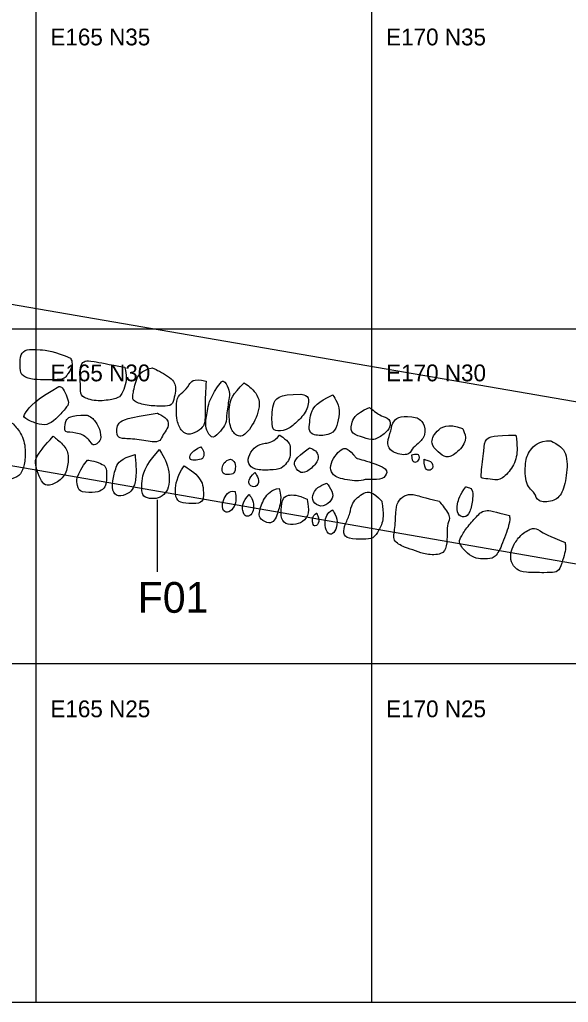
# Model space of a CAD drawing. Extents: x 132.5 to 190, y 19.6 to 50.
# Drawn here: x 164.76 to 172.93, y 19.98 to 34.61 of the extents above; entities that cross this region are included whole.
import ezdxf

# ---------------------------------------------------------------- set-up
doc = ezdxf.new("R2010")
doc.units = 0
for name, color, linetype in [('Building Outline', 7, 'Continuous'), ('Feature Numbers', 7, 'Continuous'), ('Quadrat IDs', 7, 'Continuous'), ('Quadrat Outlines', 7, 'Continuous'), ('Stone Foundation', 7, 'Continuous')]:
    doc.layers.add(name, color=color, linetype=linetype)

msp = doc.modelspace()

# ---------------------------------------------------------------- linework, layer by layer
at = {"layer": 'Building Outline'}
for points in [[(183.607, 24.665), (155.634, 29.529), (159.5, 47.456), (186.262, 42.209)], [(180.686, 27.596), (158.331, 31.451), (160.944, 44.886), (183.607, 40.128)]]:
    msp.add_lwpolyline(points, close=True, dxfattribs=at)
at = {"layer": 'Feature Numbers'}
msp.add_line((166.813, 26.389), (166.813, 27.458), dxfattribs=at)
at = {"layer": 'Quadrat Outlines'}
for p, q in [((164.999, 49.98), (164.999, 19.98)), ((169.999, 49.98), (169.999, 19.98)), ((189.999, 29.999), (154.999, 29.999)), ((189.999, 25.019), (154.999, 25.019)), ((189.999, 19.98), (154.999, 19.98))]:
    msp.add_line(p, q, dxfattribs=at)
at = {"layer": 'Stone Foundation'}
for points in [[(165.517, 29.568), (165.281, 29.67), (165.03, 29.701), (164.853, 29.701), (164.765, 29.634), (164.765, 29.452), (164.765, 29.314), (164.917, 29.247), (165.124, 29.247), (165.263, 29.247), (165.373, 29.247), (165.44, 29.278), (165.471, 29.329), (165.509, 29.375), (165.55, 29.488), (165.517, 29.568), (165.517, 29.568), (165.517, 29.568)], [(166.322, 29.432), (166.076, 29.478), (165.814, 29.529), (165.735, 29.529), (165.661, 29.483), (165.661, 29.298), (165.661, 29.052), (165.691, 28.98), (165.92, 28.916), (166.181, 28.96), (166.266, 28.996), (166.325, 29.139), (166.356, 29.275), (166.322, 29.432), (166.322, 29.432), (166.322, 29.432)], [(166.735, 29.424), (166.553, 29.383), (166.479, 29.221), (166.438, 28.996), (166.438, 28.926), (166.653, 28.855), (166.897, 28.855), (167.035, 28.855), (167.061, 28.99), (167.089, 29.098), (167.064, 29.262), (166.735, 29.424), (166.735, 29.424), (166.735, 29.424)], [(167.535, 29.227), (167.333, 29.272), (167.289, 29.166), (167.189, 29.054), (167.093, 28.99), (167.093, 28.785), (167.093, 28.646), (167.167, 28.461), (167.295, 28.419), (167.442, 28.496), (167.519, 28.579), (167.519, 28.718), (167.519, 28.948), (167.535, 29.227), (167.535, 29.227), (167.535, 29.227)], [(165.342, 29.146), (165, 28.957), (164.8, 28.713), (164.822, 28.678), (165.014, 28.584), (165.166, 28.566), (165.287, 28.645), (165.457, 28.833), (165.498, 28.899), (165.452, 29.025), (165.39, 29.143), (165.342, 29.146), (165.342, 29.146), (165.342, 29.146)], [(167.763, 29.217), (167.593, 28.993), (167.558, 28.81), (167.516, 28.579), (167.551, 28.467), (167.632, 28.352), (167.753, 28.49), (167.837, 28.589), (167.837, 28.728), (167.885, 29.019), (167.885, 29.07), (167.811, 29.243), (167.763, 29.217), (167.763, 29.217), (167.763, 29.217)], [(168.103, 29.201), (167.923, 29.022), (167.875, 28.9), (167.875, 28.557), (167.965, 28.416), (168.1, 28.381), (168.305, 28.682), (168.359, 29.006), (168.103, 29.201), (168.103, 29.201), (168.103, 29.201)], [(168.946, 29.031), (168.606, 29.031), (168.513, 28.903), (168.513, 28.538), (168.549, 28.483), (168.731, 28.483), (168.885, 28.615), (169.042, 28.775), (169.084, 29.006), (168.946, 29.031), (168.946, 29.031), (168.946, 29.031)], [(169.421, 29.022), (169.19, 28.916), (169.087, 28.762), (169.087, 28.656), (169.055, 28.502), (169.116, 28.413), (169.373, 28.413), (169.475, 28.515), (169.517, 28.692), (169.517, 28.874), (169.421, 29.022), (169.421, 29.022), (169.421, 29.022)], [(169.966, 28.833), (169.741, 28.74), (169.69, 28.573), (169.69, 28.434), (169.889, 28.39), (170.03, 28.329), (170.2, 28.445), (170.28, 28.535), (170.28, 28.673), (170.129, 28.711), (170.075, 28.753), (169.966, 28.833), (169.966, 28.833), (169.966, 28.833)], [(165.75, 28.721), (165.512, 28.721), (165.432, 28.644), (165.432, 28.505), (165.432, 28.461), (165.657, 28.461), (165.804, 28.349), (165.843, 28.256), (165.929, 28.304), (165.981, 28.374), (165.939, 28.557), (165.83, 28.698), (165.75, 28.721), (165.75, 28.721), (165.75, 28.721)], [(166.808, 28.749), (166.362, 28.682), (166.199, 28.621), (166.199, 28.403), (166.259, 28.368), (166.493, 28.368), (166.792, 28.304), (166.865, 28.352), (166.904, 28.458), (166.974, 28.528), (166.974, 28.667), (166.808, 28.749), (166.808, 28.749), (166.808, 28.749)], [(170.674, 28.682), (170.456, 28.73), (170.299, 28.634), (170.299, 28.495), (170.216, 28.307), (170.286, 28.156), (170.559, 28.108), (170.591, 28.217), (170.69, 28.291), (170.815, 28.416), (170.777, 28.621), (170.674, 28.682), (170.674, 28.682), (170.674, 28.682)], [(164.653, 28.6), (164.514, 28.538), (164.41, 28.416), (164.41, 28.277), (164.358, 28.152), (164.392, 28.002), (164.423, 27.852), (164.462, 27.753), (164.6, 27.753), (164.762, 27.815), (164.819, 27.927), (164.85, 28.136), (164.824, 28.406), (164.653, 28.6), (164.653, 28.6), (164.653, 28.6)], [(171.354, 28.519), (171.129, 28.608), (170.94, 28.477), (170.867, 28.294), (170.992, 28.172), (171.104, 28.07), (171.254, 28.137), (171.437, 28.345), (171.354, 28.519), (171.354, 28.519), (171.354, 28.519)], [(165.257, 28.406), (165.122, 28.258), (165.039, 28.139), (164.98, 28.061), (165.013, 27.888), (165.086, 27.727), (165.148, 27.655), (165.332, 27.714), (165.461, 27.857), (165.49, 28.082), (165.461, 28.245), (165.257, 28.406), (165.257, 28.406), (165.257, 28.406)], [(168.63, 28.423), (168.548, 28.32), (168.397, 28.302), (168.273, 28.266), (168.17, 28.134), (168.148, 27.995), (168.255, 27.9), (168.494, 27.9), (168.668, 27.92), (168.735, 28.012), (168.79, 28.078), (168.79, 28.235), (168.775, 28.319), (168.63, 28.423), (168.63, 28.423), (168.63, 28.423)], [(172.149, 28.422), (171.822, 28.422), (171.678, 28.371), (171.678, 28.232), (171.626, 27.816), (171.626, 27.772), (171.765, 27.772), (171.905, 27.736), (172.075, 27.893), (172.184, 28.118), (172.149, 28.422), (172.149, 28.422), (172.149, 28.422)], [(167.455, 28.25), (167.324, 28.183), (167.288, 28.112), (167.288, 28.048), (167.385, 28.048), (167.494, 28.062), (167.514, 28.161), (167.455, 28.25), (167.455, 28.25), (167.455, 28.25)], [(169.073, 28.234), (168.84, 28.06), (168.84, 27.98), (168.919, 27.859), (169.024, 27.859), (169.188, 28.001), (169.215, 28.114), (169.172, 28.193), (169.073, 28.234), (169.073, 28.234), (169.073, 28.234)], [(169.776, 28.079), (169.645, 28.233), (169.568, 28.233), (169.475, 28.143), (169.385, 28.006), (169.385, 27.867), (169.498, 27.768), (169.853, 27.727), (169.902, 27.778), (170.142, 27.743), (170.232, 27.839), (170.232, 27.945), (169.776, 28.079), (169.776, 28.079), (169.776, 28.079)], [(172.662, 28.339), (172.489, 28.339), (172.335, 28.188), (172.284, 28.034), (172.284, 27.666), (172.45, 27.563), (172.45, 27.425), (172.707, 27.425), (172.845, 27.541), (172.915, 27.858), (172.915, 28.214), (172.662, 28.339), (172.662, 28.339), (172.662, 28.339)], [(166.476, 28.134), (166.256, 28.072), (166.189, 27.952), (166.139, 27.735), (166.139, 27.549), (166.259, 27.499), (166.409, 27.569), (166.463, 27.647), (166.502, 27.839), (166.476, 28.134), (166.476, 28.134), (166.476, 28.134)], [(166.841, 28.206), (166.608, 27.95), (166.572, 27.712), (166.572, 27.512), (166.688, 27.474), (166.827, 27.474), (166.934, 27.556), (166.989, 27.668), (166.989, 27.885), (166.934, 28.041), (166.841, 28.206), (166.841, 28.206), (166.841, 28.206)], [(170.6, 28.127), (170.6, 27.989), (170.713, 28.022), (170.713, 28.16), (170.6, 28.127), (170.6, 28.127), (170.6, 28.127)], [(165.769, 28.051), (165.588, 27.826), (165.619, 27.639), (165.661, 27.567), (165.909, 27.567), (166, 27.608), (166.054, 27.688), (166.054, 27.921), (166.028, 27.971), (165.896, 28.033), (165.769, 28.051), (165.769, 28.051), (165.769, 28.051)], [(167.206, 27.965), (167.097, 27.802), (167.061, 27.564), (167.103, 27.44), (167.206, 27.401), (167.46, 27.401), (167.496, 27.466), (167.496, 27.66), (167.457, 27.756), (167.359, 27.87), (167.206, 27.965), (167.206, 27.965), (167.206, 27.965)], [(167.896, 28.066), (167.808, 28.045), (167.758, 27.908), (167.788, 27.831), (167.926, 27.831), (167.973, 27.885), (167.973, 28.024), (167.896, 28.066), (167.896, 28.066), (167.896, 28.066)], [(170.78, 28.063), (170.78, 27.887), (170.919, 27.887), (170.919, 28.026), (170.78, 28.063), (170.78, 28.063), (170.78, 28.063)], [(168.26, 27.867), (168.154, 27.769), (168.169, 27.667), (168.276, 27.635), (168.342, 27.743), (168.26, 27.867), (168.26, 27.867), (168.26, 27.867)], [(169.332, 27.707), (169.214, 27.673), (169.115, 27.551), (169.115, 27.432), (169.24, 27.336), (169.394, 27.424), (169.444, 27.545), (169.332, 27.707), (169.332, 27.707), (169.332, 27.707)], [(171.405, 27.652), (171.315, 27.54), (171.268, 27.381), (171.268, 27.242), (171.384, 27.182), (171.467, 27.258), (171.51, 27.49), (171.51, 27.628), (171.405, 27.652), (171.405, 27.652), (171.405, 27.652)], [(167.965, 27.585), (167.874, 27.61), (167.758, 27.432), (167.784, 27.279), (167.876, 27.262), (167.96, 27.355), (167.988, 27.472), (167.965, 27.585), (167.965, 27.585), (167.965, 27.585)], [(168.174, 27.538), (168.071, 27.434), (168.071, 27.269), (168.128, 27.202), (168.207, 27.226), (168.25, 27.324), (168.234, 27.465), (168.174, 27.538), (168.174, 27.538), (168.174, 27.538)], [(168.621, 27.63), (168.507, 27.612), (168.388, 27.488), (168.314, 27.25), (168.337, 27.167), (168.478, 27.097), (168.555, 27.146), (168.598, 27.259), (168.629, 27.357), (168.656, 27.495), (168.621, 27.63), (168.621, 27.63), (168.621, 27.63)], [(169.038, 27.468), (168.907, 27.537), (168.73, 27.537), (168.667, 27.472), (168.64, 27.248), (168.676, 27.108), (168.833, 27.079), (168.98, 27.124), (169.079, 27.253), (169.038, 27.468), (169.038, 27.468), (169.038, 27.468)], [(170.15, 27.439), (170.019, 27.587), (169.881, 27.587), (169.69, 27.403), (169.69, 27.264), (169.603, 27.095), (169.567, 26.957), (169.643, 26.874), (169.889, 26.874), (170.027, 26.874), (170.106, 27.005), (170.189, 27.167), (170.15, 27.439), (170.15, 27.439), (170.15, 27.439)], [(171.004, 27.439), (170.768, 27.49), (170.653, 27.544), (170.514, 27.544), (170.403, 27.461), (170.356, 27.334), (170.356, 27.026), (170.298, 26.845), (170.497, 26.748), (170.656, 26.704), (170.801, 26.639), (171.058, 26.639), (171.123, 26.758), (171.123, 26.972), (171.123, 27.111), (171.196, 27.2), (171.004, 27.439), (171.004, 27.439), (171.004, 27.439)], [(169.181, 27.262), (169.105, 27.219), (169.123, 27.092), (169.152, 27.051), (169.236, 27.128), (169.181, 27.262), (169.181, 27.262), (169.181, 27.262)], [(169.417, 27.31), (169.332, 27.268), (169.29, 27.112), (169.331, 26.966), (169.4, 26.929), (169.473, 27.01), (169.5, 27.174), (169.417, 27.31), (169.417, 27.31), (169.417, 27.31)], [(172.053, 27.225), (171.829, 27.283), (171.681, 27.334), (171.543, 27.193), (171.395, 27.019), (171.304, 26.86), (171.304, 26.802), (171.427, 26.65), (171.554, 26.581), (171.692, 26.581), (171.831, 26.581), (171.93, 26.751), (172.064, 27.12), (172.053, 27.225), (172.053, 27.225), (172.053, 27.225)], [(172.882, 26.824), (172.64, 26.918), (172.477, 27.012), (172.419, 27.055), (172.231, 26.957), (172.111, 26.791), (172.068, 26.672), (172.068, 26.533), (172.155, 26.415), (172.271, 26.375), (172.593, 26.375), (172.731, 26.375), (172.81, 26.418), (172.857, 26.61), (172.893, 26.719), (172.882, 26.824), (172.882, 26.824), (172.882, 26.824)]]:
    msp.add_open_spline(points, degree=3, dxfattribs=at)

# ---------------------------------------------------------------- texts
at = {"layer": 'Feature Numbers'}
msp.add_text('F01', height=0.4572, dxfattribs=at).set_placement((166.516, 25.778))
at = {"layer": 'Quadrat IDs'}
for s, p in [('E165 N35', (165.216, 34.223)), ('E170 N35', (170.216, 34.223)), ('E165 N30', (165.216, 29.223)), ('E170 N30', (170.216, 29.223)), ('E165 N25', (165.216, 24.223)), ('E170 N25', (170.216, 24.223))]:
    msp.add_text(s, height=0.25, dxfattribs=at).set_placement(p)

doc.saveas('drawing.dxf')
